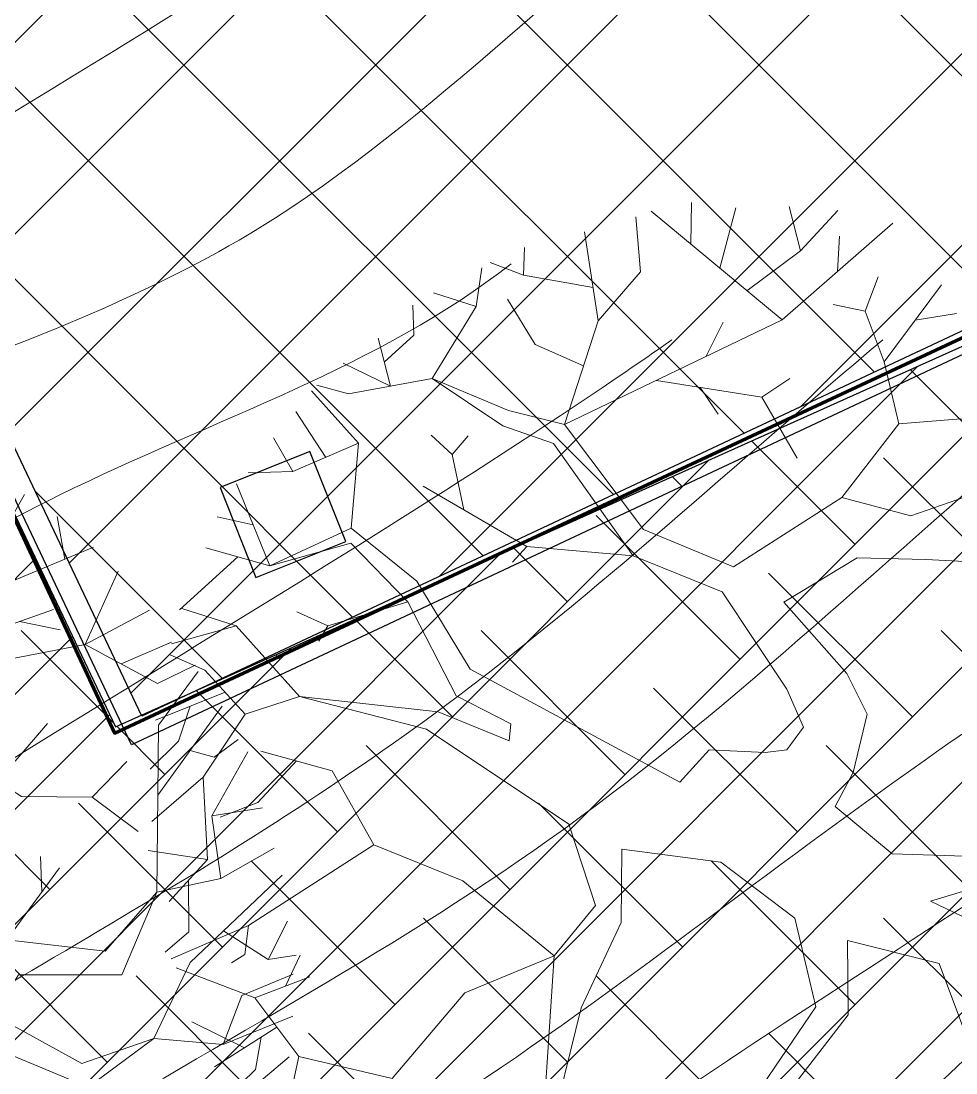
# Model space of a CAD drawing. Header units: millimetres. Extents: x 5637 to 6048, y 3385 to 3927.
# Drawn here: x 5869.876 to 5874.188, y 3742.784 to 3747.632 of the extents above; entities that cross this region are included whole.
import ezdxf

# ---------------------------------------------------------------- set-up
doc = ezdxf.new("R2010")
doc.units = ezdxf.units.MM
doc.layers.add('Contour Lines', color=253, linetype='Continuous')
for name, color, linetype, lineweight in [('hatch', 253, 'Continuous', 13), ('road', 19, 'Continuous', 30), ('trees new', 7, 'Continuous', 20), ('wall', 7, 'Continuous', 80)]:
    doc.layers.add(name, color=color, linetype=linetype, lineweight=lineweight)
doc.layers.add('plants1', color=7, linetype='Continuous', true_color=0x89ee5d)

# ---------------------------------------------------------------- blocks, each defined once
blk = doc.blocks.new('SYMBOL_Tree_5_2D')
at = {"color": 0, "linetype": 'ByBlock'}
for points in [[(77.11, 46.85), (73.78, 37.12), (73.14, 25.72), (67.38, 19.24), (48.37, 13.75), (22.49, 15.23), (12.81, 23.81), (14.33, 33.54), (5.72, 50.66), (9.48, 72.13), (1.96, 83.66), (0.85, 89.91)], [(9.48, 72.13), (2.85, 51.55), (6.82, 38.24), (8.16, 24.04), (13.67, 14.41), (-0.25, 8.52), (-14.17, 10.17), (-23.69, 20.13), (-22.14, 43.83), (-31.42, 57.6), (-28.77, 74.69), (-13.51, 80.08), (-10.87, 88.89)], [(39.94, 66.21), (34.2, 83.66)], [(46.31, 66.57), (44.59, 71.24), (46.16, 76.93)], [(45.03, 64.08), (50.13, 74.03)], [(-31.42, 57.6), (-25.45, 43.07), (-28.55, 18.68), (-22.78, 9.05), (-36.5, 5.04), (-50.44, 16.34), (-48, 33.67), (-57.3, 45.96), (-55.73, 70.22)], [(47.68, 69.25), (56.53, 69.89)], [(14.33, 33.54), (23.15, 45.18), (26.05, 61.94), (39.94, 66.21), (50.13, 61.94), (62.73, 64.08)], [(14.33, 33.54), (31.99, 30.75), (46.37, 32.88), (56.53, 53), (64.07, 63.29)], [(67.81, 51.73), (63.84, 58.39), (65.37, 62.86)], [(50.13, 61.94), (44.59, 55.01)], [(56.53, 53), (54.78, 57.04), (55.87, 59.17)], [(47.03, 58.06), (47.49, 52.9)], [(73.78, 37.12), (66.92, 47.54), (68.7, 55.92)], [(66.92, 47.54), (75.35, 50.89)], [(62.85, 27.85), (64.71, 36.23), (68.49, 41.04)], [(80.91, 28.86), (79.77, 34.33), (81.3, 40.15)], [(46.37, 32.88), (57.44, 26.4), (68.26, 29.3)], [(77.45, 24.38), (84.37, 33.34)], [(73.14, 25.72), (81.75, 23.05), (87.49, 23.71)], [(81.07, 14.87), (88.16, 22.16)], [(67.38, 19.24), (48.15, 10.63), (36.64, 8.95), (37.73, 6.59), (47.03, 7.17), (60.52, -1.41), (72.46, -4.66), (81.3, 4.48), (91.03, 7.05)], [(67.38, 19.24), (81.07, 14.87), (89.48, 16.78)], [(86.16, 5.76), (89.7, 17.11)], [(60.52, -1.41), (69.13, 7.83), (69.13, 10.53)], [(69.13, 7.83), (74.23, 8.39)], [(81.3, 4.48), (73.55, -6.67), (60.95, -4.77), (47.26, 2.58), (11.24, 1.25), (9.91, -5.22), (2.39, -9.14), (-0.25, -11.14), (-0.68, -15.41), (4.4, -19.09), (20.3, -26.82), (34.66, -24.68), (53.66, -33.19), (61.63, -31.62), (74.44, -32.4), (84.19, -24), (89.02, -22.68)], [(81.3, 4.48), (91.92, -3.65)], [(86.61, 0.42), (91.92, 2.12)], [(-63.02, -30.93), (-58.17, -19.53), (-40.49, -17.09), (-37.82, -10.25), (-30.55, -2.43), (-43.81, -3.55), (-60.38, -2.33), (-72.09, -10.48), (-90, -15.05)], [(-10.45, -65.19), (-6.88, -53.41), (-9.09, -49.4), (-3.78, -46.6), (5.27, -41.57), (11.46, -30.17), (-2.23, -25.7), (-7.99, -21.99), (-10.64, -13.28), (-10.87, -7.46), (-21.92, -5.68), (-32.97, -11.7), (-36.27, -32.51), (-49.99, -38.55), (-52.2, -50.19), (-53.97, -36.75), (-40.49, -28.82), (-40.26, -21.66), (-55.52, -22.12), (-63.02, -30.93), (-72.54, -35.43), (-79.4, -44.47)], [(79.09, -18.31), (85.49, -9.59), (91.23, -6.01)], [(73.55, -6.67), (79.09, -18.31), (89.25, -21.56)], [(-72.09, -10.48), (-82.04, -38.88)], [(85.49, -9.59), (90.59, -12.49)], [(82.29, -13.95), (89.7, -17.65)], [(34.66, -24.68), (49.24, -17.75), (49.9, -14.62)], [(49.24, -17.75), (67.38, -17.65)], [(60.28, -17.69), (66.05, -24), (65.37, -27.7)], [(66.05, -24), (70.25, -24.91)], [(79.32, -28.2), (87.27, -27.58)], [(79.32, -28.2), (84.6, -33.52)], [(74.44, -32.4), (62.07, -34.08), (53.66, -36.55), (35.32, -28.92), (20.74, -30.93), (11.9, -48.28), (1.53, -51.18), (-10.45, -65.19)], [(-63.02, -30.93), (-61.93, -43.58), (-67.23, -62.05)], [(81.96, -30.86), (80.18, -36.65), (82.62, -40.46)], [(-36.27, -32.51), (-37.61, -45.92)], [(74.44, -32.4), (74.23, -45.16), (76.44, -50.62)], [(-72.54, -35.43), (-71.2, -43.25), (-76.28, -49.96)], [(53.66, -36.55), (33.31, -66.83), (26.27, -87.96)], [(53.66, -36.55), (57.21, -52.65), (65.83, -63.17)], [(-37.16, -41.43), (-34.29, -45.92)], [(74.23, -45.16), (80.86, -43.68)], [(55.67, -45.63), (63.62, -44.7), (70.7, -48.51)], [(11.9, -48.28), (10.14, -62.25), (16.77, -69.19), (15.22, -83.62)], [(-63.85, -50.27), (-71.86, -49.96), (-75.19, -52.65)], [(-71.86, -49.96), (-71.43, -56.44)], [(-52.2, -50.19), (-59.51, -56.89), (-64.14, -64.95)], [(-52.2, -50.19), (-44.91, -62.94), (-46.45, -79.48)], [(30.01, -55.22), (20.74, -49.96)], [(45.06, -49.34), (30.01, -55.22), (27.8, -59.81)], [(38.82, -51.77), (34.43, -49.63)], [(-16.02, -52.74), (-27.2, -52.29), (-36.5, -57.65)], [(60.44, -56.59), (70.47, -52.88), (75.76, -51.96)], [(57.21, -52.65), (55.44, -62.25), (60.29, -69.09)], [(70.47, -52.88), (72.46, -56.54)], [(-59.51, -56.89), (-53.52, -64.39), (-53.31, -75.46)], [(-38.28, -64.95), (-36.5, -57.65), (-45.11, -56.66)], [(-23.69, -56.44), (-24.99, -63.83)], [(40.45, -56.2), (40.83, -62.05)], [(-44.91, -62.94), (-39.6, -72.11), (-40.69, -82.17)], [(10.14, -62.25), (2.39, -67.64), (-2.89, -68.3)], [(-53.52, -64.39), (-59.51, -69.29)], [(-10.45, -65.19), (-23.9, -77.01), (-29.64, -86.41)], [(33.31, -66.83), (58.74, -70.99)], [(40.14, -67.95), (36.21, -77.24), (34.43, -85.39)], [(16.77, -69.19), (23.15, -74.34), (27.8, -72.77)], [(45.4, -68.81), (47.92, -77.9)], [(50.98, -69.72), (54.12, -75.23)], [(-45.68, -71.21), (-49.33, -72.21), (-51.1, -76.35)], [(-9.83, -70.54), (-17.06, -79.15)], [(23.15, -74.34), (24.06, -79.81)], [(-13.55, -74.97), (-19.48, -77.01)], [(-23.9, -77.01), (-36.27, -77.47), (-39.82, -82.73)], [(-30.08, -77.24), (-34.97, -83.95)], [(-23.9, -77.01), (-22.58, -89.08)], [(15.93, -76.99), (11.03, -81.05)], [(29.79, -77.39), (32.22, -82.17)], [(36.21, -77.24), (41.06, -82.17)], [(-8.88, -78.82), (-17.5, -90.32)], [(-4.62, -80.84), (-4.46, -91.9)], [(-14.7, -86.59), (-10.43, -91.54)]]:
    blk.add_lwpolyline(points, dxfattribs=at)

msp = doc.modelspace()

# ---------------------------------------------------------------- hatches: boundary and pattern name
at = {"layer": 'hatch'}
h = msp.add_hatch(dxfattribs=at)
h.set_pattern_fill('ANSI37', color=256, scale=5, style=0)
h.set_pattern_definition([(45, (2816.3681, -1263.7476), (-0.44194174, 0.44194174), []), (135, (2816.3681, -1263.7476), (-0.44194174, -0.44194174), [])])
h.paths.add_polyline_path([(5833.1889, 3716.3381), (5869.8342, 3733.1121), (5877.9973, 3741.8075), (5875.7969, 3746.9453), (5870.4334, 3744.4287), (5863.6485, 3758.7358), (5870.1172, 3761.8115), (5879.0745, 3742.7016), (5884.2242, 3743.3308), (5881.4005, 3749.58), (5885.5573, 3751.4181), (5887.4644, 3747.3694), (5884.5125, 3745.9837), (5885.6543, 3743.5881), (5892.8822, 3744.6512), (5887.8361, 3755.3616), (5884.9904, 3753.9756), (5882.9808, 3758.127), (5887.1363, 3759.9986), (5890.9762, 3751.9709), (5893.9959, 3753.2841), (5895.837, 3749.0944), (5892.844, 3747.6705), (5894.1325, 3745.1982), (5894.4234, 3745.1982), (5897.1922, 3740.9533), (5897.3579, 3739.4634), (5879.7431, 3734.6741), (5854.0003, 3722.9286), (5847.0032, 3719.7126), (5849.4559, 3713.9952), (5842.7372, 3711.1108), (5840.3546, 3716.4753), (5834.3653, 3713.8953)])
at = {"layer": 'plants1'}
h = msp.add_hatch(dxfattribs=at)
h.set_pattern_fill('ANSI38', color=256, scale=3, style=0)
h.set_pattern_definition([(45, (2816.3681, -1263.7476), (-0.265165043, 0.265165043), []), (135, (2816.3681, -1263.7476), (-0.79549513, 0.265165043), [0.9375, -0.5625])])
h.paths.add_polyline_path([(5870.3125, 3744.3793), (5874.7779, 3746.3855), (5875.6062, 3746.724), (5876.7921, 3744.1475), (5877.7351, 3742.1647), (5869.5407, 3733.3364), (5853.8093, 3726.2344), (5851.8534, 3727.921), (5842.9467, 3747.4399), (5847.6748, 3749.8082), (5839.8228, 3765.658), (5841.7782, 3768.2633), (5864.1062, 3764.0312), (5865.9149, 3759.9999), (5862.5089, 3758.2206), (5863.5473, 3758.7658), (5867.8185, 3749.6286)])

# ---------------------------------------------------------------- linework, layer by layer
at = {"layer": 'Contour Lines', "lineweight": 5, "ltscale": 0.5}
for points, knots in [([(5884.1866, 3751.3327), (5883.8368, 3751.2203), (5882.6834, 3750.8499), (5881.1913, 3749.5522), (5879.8617, 3747.9875), (5878.5072, 3746.8624), (5876.8113, 3746.5033), (5875.4616, 3745.1792), (5873.5949, 3743.9488), (5871.7041, 3742.4313), (5869.0666, 3741.2101), (5866.7941, 3739.2973), (5864.2793, 3737.669), (5861.7508, 3736.9876), (5859.3477, 3736.311), (5857.5439, 3737.5912), (5856.412, 3738.4958), (5855.214, 3739.5783), (5856.3357, 3741.8314), (5856.9519, 3744.4555), (5857.646, 3747.3593), (5857.2317, 3750.106), (5856.6251, 3752.3143), (5856.1544, 3754.7267), (5855.1333, 3756.4774), (5854.3805, 3758.5754), (5853.4274, 3760.5399), (5852.4045, 3762.2761), (5851.6304, 3763.809), (5850.3663, 3765.8962), (5847.9145, 3767.4242), (5846.2205, 3770.2354), (5843.7249, 3771.7658), (5840.7558, 3773.7806), (5836.827, 3775.4815), (5833.0315, 3776.7274), (5829.9479, 3777.4749), (5827.9707, 3778.318), (5825.8248, 3778.1166), (5823.878, 3777.9326), (5822.6946, 3777.1617), (5822.1212, 3776.9229)], [0, 0, 0, 0, 2.193899, 7.234579, 11.481773, 14.643296, 17.540334, 21.577084, 25.651763, 31.017052, 36.041668, 42.949314, 48.815393, 53.710954, 58.887129, 62.657292, 66.103238, 68.072835, 71.39394, 78.863363, 85.531578, 88.658454, 95.430456, 99.320648, 103.276189, 107.466689, 112.684154, 116.348281, 119.546818, 123.007955, 130.828819, 136.280152, 142.264577, 148.059778, 157.875174, 167.770299, 171.987406, 176.977063, 180.319327, 184.767895, 188.53358, 188.53358, 188.53358, 188.53358]), ([(5916.3681, 3751.454), (5915.4112, 3751.6393), (5913.1812, 3752.1943), (5909.5811, 3753.0795), (5905.8643, 3754.7481), (5902.0697, 3755.8012), (5898.3913, 3757.0386), (5896.3314, 3759.6696), (5893.7117, 3760.8368), (5891.6755, 3762.163), (5889.1929, 3762.2792), (5886.5029, 3762.0862), (5883.8639, 3762.6822), (5881.4017, 3762.8069), (5879.4606, 3762.3987), (5878.081, 3761.5952), (5876.7102, 3760.3449), (5876.7294, 3758.2886), (5877.4418, 3756.1912), (5879.0148, 3754.2131), (5878.1194, 3752.3224), (5877.776, 3750.3725), (5875.797, 3750.3808), (5873.1322, 3749.3568), (5870.6839, 3747.6669), (5867.6977, 3745.9765), (5865.6991, 3745.3416), (5863.3133, 3745.7257), (5863.1794, 3748.1658), (5862.3957, 3750.9126), (5861.0413, 3753.7568), (5860.4069, 3755.7349), (5860.1888, 3756.3829)], [52.309008, 52.309008, 52.309008, 52.309008, 58.162195, 66.075183, 74.52155, 82.458859, 89.855902, 97.174325, 101.653191, 106.957047, 111.430138, 116.195775, 123.150764, 127.493814, 130.910857, 134.870566, 137.004446, 141.691638, 145.775479, 150.715116, 155.106513, 157.603021, 161.40669, 164.805555, 175.266365, 178.84032, 185.364628, 187.895554, 191.611622, 197.670233, 206.004559, 210.111797, 210.111797, 210.111797, 210.111797]), ([(5859.0989, 3756.3829), (5859.1554, 3755.943), (5859.2687, 3754.8921), (5859.7407, 3753.3562), (5861.3363, 3751.5778), (5862.0512, 3748.7362), (5862.775, 3746.3418), (5862.7563, 3744.039), (5864.2403, 3743.9336), (5865.8674, 3743.9941), (5867.8631, 3745.6635), (5870.952, 3746.2542), (5873.09, 3748.6271), (5875.4137, 3749.5441), (5877.0422, 3750.1955), (5878.3598, 3750.3444), (5878.706, 3751.5794), (5879.0236, 3752.949), (5879.391, 3754.7321), (5878.5906, 3756.0911), (5877.8648, 3757.2836), (5877.3991, 3758.4978), (5877.4809, 3759.8126), (5878.2486, 3761.1958), (5880.5573, 3761.3007), (5883.008, 3761.5164), (5885.7042, 3761.8501), (5888.0887, 3761.7487), (5890.3244, 3762.0834), (5891.7666, 3761.279), (5892.5801, 3760.8546), (5892.8029, 3760.7365)], [168.008829, 168.008829, 168.008829, 168.008829, 170.617402, 174.153231, 177.503012, 184.702808, 190.917471, 193.669474, 196.261859, 198.26431, 203.666085, 210.796183, 216.542108, 222.136129, 225.411472, 227.441658, 229.188302, 232.317233, 236.363568, 239.360788, 241.420567, 244.830674, 246.900755, 249.215476, 253.557686, 259.266399, 264.58263, 269.627278, 273.704638, 277.667368, 279.180066, 279.180066, 279.180066, 279.180066]), ([(5877.915, 3752.8131), (5877.8894, 3752.4835), (5877.7163, 3751.8219), (5876.5655, 3750.8522), (5874.6099, 3750.8979), (5872.3396, 3749.6921), (5870.0149, 3748.7056), (5868.0335, 3747.3793), (5866.4127, 3746.5617), (5864.803, 3746.6864), (5864.051, 3748.0869), (5862.9707, 3750.2423), (5862.8742, 3753.2525), (5861.602, 3755.2916), (5861.2412, 3756.1733), (5861.1619, 3756.3829)], [157.263363, 157.263363, 157.263363, 157.263363, 159.192257, 161.229504, 165.737321, 170.279632, 176.462875, 180.905314, 184.511655, 187.396106, 189.258344, 193.54953, 202.055677, 206.430098, 207.775015, 207.775015, 207.775015, 207.775015]), ([(5855.6119, 3736.95), (5855.7435, 3736.8606), (5856.3114, 3736.5163), (5857.4022, 3736.0139), (5859.0955, 3735.69), (5861.1586, 3736.0729), (5863.4544, 3736.7155), (5865.708, 3737.9288), (5868.0257, 3739.3492), (5870.4353, 3740.776), (5872.629, 3742.5724), (5874.8693, 3743.9162), (5876.5366, 3745.287), (5878.1898, 3746.2285), (5879.6237, 3746.674), (5880.4116, 3747.3035), (5880.7442, 3747.5693)], [137.807098, 137.807098, 137.807098, 137.807098, 138.745042, 141.69272, 145.058968, 148.854629, 154.154473, 159.32357, 164.125402, 170.488617, 176.087015, 181.094161, 186.129979, 188.997478, 192.46832, 195.004385, 195.004385, 195.004385, 195.004385]), ([(5853.705, 3736.95), (5853.7747, 3736.8454), (5854.233, 3736.2352), (5855.5175, 3735.4074), (5857.5168, 3734.829), (5859.7242, 3734.73), (5861.7233, 3735.1317), (5863.7661, 3735.9228), (5865.9377, 3737.2863), (5869.2044, 3738.6949), (5872.4936, 3740.9538), (5874.9014, 3743.6918), (5877.4398, 3744.9413), (5879.3001, 3746.1315), (5880.9236, 3746.2561), (5881.6981, 3746.4574), (5881.8759, 3746.5086)], [177.189048, 177.189048, 177.189048, 177.189048, 177.932115, 181.705889, 186.082107, 190.321247, 194.832385, 198.213924, 203.414594, 210.158747, 219.516995, 227.139494, 231.650616, 236.427134, 240.118422, 241.228823, 241.228823, 241.228823, 241.228823]), ([(5872.1362, 3746.5125), (5871.5281, 3746.0371), (5869.5691, 3745.4177), (5867.8405, 3743.9808), (5866.5947, 3743.3888), (5866.4181, 3743.3074)], [170.112978, 170.112978, 170.112978, 170.112978, 174.785117, 182.065613, 183.255998, 183.255998, 183.255998, 183.255998]), ([(5857.7986, 3739.6304), (5857.8789, 3739.2089), (5858.1802, 3738.3446), (5859.609, 3737.9591), (5861.2888, 3737.9302), (5863.3319, 3738.498), (5865.3267, 3739.6002), (5867.6103, 3740.8435), (5869.8451, 3742.4246), (5872.5119, 3743.8329), (5874.0183, 3745.3043), (5874.9316, 3746.049), (5875.0756, 3746.1625)], [124.855268, 124.855268, 124.855268, 124.855268, 127.338206, 129.848235, 132.985151, 137.545038, 142.282294, 146.665326, 153.128008, 158.701695, 164.625338, 165.717065, 165.717065, 165.717065, 165.717065]), ([(5859.6252, 3739.6304), (5859.8207, 3739.4043), (5860.3204, 3739.0184), (5861.475, 3738.5963), (5863.0108, 3739.0476), (5864.5824, 3739.8361), (5866.4589, 3741.0103), (5868.7747, 3742.6759), (5871.6006, 3744.123), (5873.1789, 3745.6009), (5873.8508, 3746.1625)], [185.45628, 185.45628, 185.45628, 185.45628, 187.242243, 189.175208, 192.600655, 196.338615, 199.835629, 205.83194, 213.46963, 218.722905, 218.722905, 218.722905, 218.722905]), ([(5868.4234, 3743.343), (5869.1049, 3743.7789), (5870.508, 3744.647), (5872.0268, 3745.576), (5872.7929, 3746.1032), (5872.8781, 3746.1625)], [207.692399, 207.692399, 207.692399, 207.692399, 212.546176, 217.572383, 218.205296, 218.205296, 218.205296, 218.205296]), ([(5877.0298, 3744.0705), (5876.3408, 3743.6108), (5874.6226, 3741.8418), (5871.5053, 3739.006), (5867.5841, 3736.9859), (5864.1843, 3735.2533), (5861.0467, 3733.7479), (5857.7443, 3733.8871), (5855.0161, 3733.6483), (5853.0204, 3734.585), (5852.7111, 3736.0069), (5852.3347, 3736.7497), (5852.234, 3736.95)], [32.048093, 32.048093, 32.048093, 32.048093, 37.03647, 46.654311, 57.287883, 63.247566, 69.683944, 77.774202, 82.618436, 86.176383, 89.652111, 90.953969, 90.953969, 90.953969, 90.953969])]:
    msp.add_open_spline(points, degree=3, knots=knots, dxfattribs=at)
at = {"layer": 'plants1', "ltscale": 0.2}
for points in [[(5870.3125, 3744.3793), (5874.7779, 3746.3855), (5875.6062, 3746.724), (5876.7921, 3744.1475), (5877.7351, 3742.1647), (5869.5407, 3733.3364), (5853.8093, 3726.2344), (5851.8534, 3727.921), (5842.9467, 3747.4399), (5847.6748, 3749.8082), (5839.8228, 3765.658), (5841.7782, 3768.2633), (5864.1062, 3764.0312), (5865.9149, 3759.9999), (5862.5089, 3758.2206), (5863.5473, 3758.7658), (5867.8185, 3749.6286), (5870.3125, 3744.3793), (5870.3125, 3744.3793)], [(5875.7642, 3746.8195), (5870.3857, 3744.2959), (5863.5154, 3758.7832), (5870.1651, 3761.945), (5879.1343, 3742.8096)], [(5875.7969, 3746.9453), (5870.4334, 3744.4287), (5863.6485, 3758.7358), (5870.1172, 3761.8115), (5879.0745, 3742.7016)]]:
    msp.add_lwpolyline(points, dxfattribs=at)
at = {"layer": 'road', "lineweight": 30, "ltscale": 0.5}
msp.add_lwpolyline([(5871.2086, 3745.6473), (5870.794, 3745.4816), (5870.9596, 3745.0674), (5871.3741, 3745.2331)], close=True, dxfattribs=at)
at = {"layer": 'wall', "lineweight": 90}
msp.add_lwpolyline([(5876.9695, 3747.4565), (5870.2169, 3761.9374), (5863.5556, 3758.8312), (5870.3081, 3744.3503), (5875.6116, 3746.8234)], dxfattribs=at)

# ---------------------------------------------------------------- block references
at = {"layer": 'trees new', "color": 84, "xscale": 0.0304800000002602, "yscale": 0.0304800000002602, "zscale": 0.04064, "rotation": 149.5656057261931}
for p in [(5873.229, 3743.9834), (5868.3558, 3743.1033)]:
    msp.add_blockref('SYMBOL_Tree_5_2D', p, dxfattribs=at)

doc.saveas('drawing.dxf')
